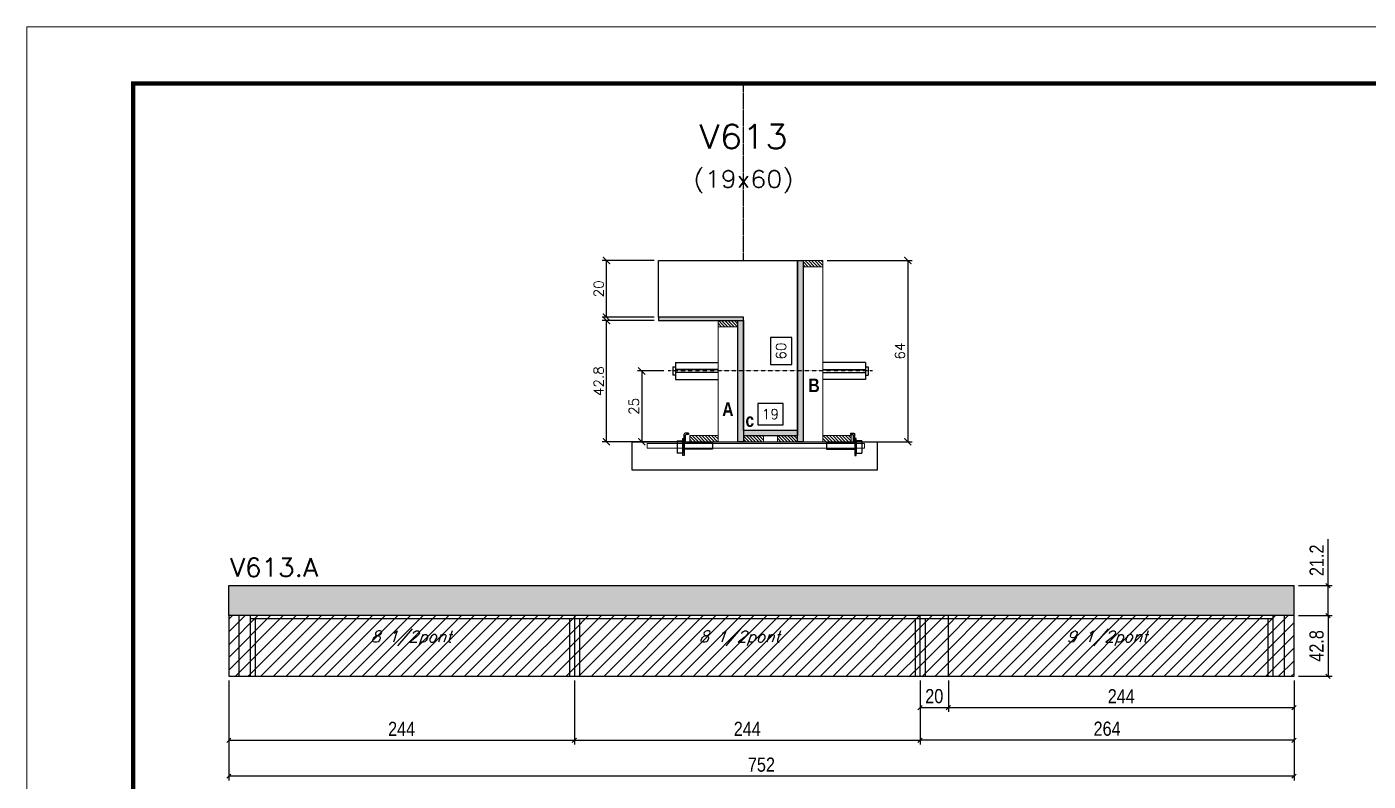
# Model space of a CAD drawing. Extents: x -20960 to -5926, y -2106 to 21915.
# Drawn here: x -10608 to -9662, y 15640 to 16173 of the extents above; entities that cross this region are included whole.
import ezdxf
from ezdxf.enums import TextEntityAlignment as Align

# ---------------------------------------------------------------- set-up
doc = ezdxf.new("R2010")
doc.units = 0
doc.linetypes.add('DASHED', pattern=[0.75, 0.5, -0.25])
doc.linetypes.add('HIDDEN', pattern=[0.375, 0.25, -0.125])
for name, color, linetype in [('barrote', 251, 'Continuous'), ('COTA', 241, 'Continuous'), ('Cota Seção (2x)', 4, 'Continuous'), ('detalhes', 4, 'Continuous'), ('Painéis', 200, 'Continuous'), ('presilha', 1, 'Continuous'), ('Reaproveitamento', 251, 'Continuous'), ('SARR_2.2x7', 40, 'Continuous'), ('SARR_3.5x7', 81, 'Continuous'), ('TENSOR', 3, 'Continuous'), ('texto', 7, 'Continuous'), ('Texto de Titulo', 7, 'Continuous'), ('Texto Qtd Sarr', 242, 'Continuous')]:
    doc.layers.add(name, color=color, linetype=linetype)
for name, color, linetype, lineweight in [('CONCRETO', 251, 'Continuous', 25), ('Folhas', 255, 'Continuous', 9), ('Hachura', 251, 'Continuous', 9), ('Madeira', 126, 'Continuous', 18), ('SARRAFO DE PRESSAO', 251, 'DASHED', 9), ('SCO-___-LAJ', 2, 'Continuous', 0), ('Texto Seção', 7, 'Continuous', 15)]:
    doc.layers.add(name, color=color, linetype=linetype, lineweight=lineweight)
doc.styles.add('COTA TECNICA', font='techl___.ttf', dxfattribs={"height": 10})
doc.styles.add('REGUA-120', font='ROMANS.shx', dxfattribs={"height": 15})
doc.styles.add('Romans', font='romans.shx')
doc.styles.add('TECNICA', font='techb___.ttf', dxfattribs={"height": 10})
doc.dimstyles.new('Cota Seção (2x)', dxfattribs={"dimtxt": 7, "dimasz": 5, "dimexe": 3, "dimexo": 3, "dimgap": 2, "dimtad": 3, "dimdec": 1, "dimlfac": 0.5, "dimzin": 12, "dimdsep": 46, "dimtxsty": 'Romans', "dimblk": 'ARCHTICK', "dimcen": 0, "dimclrd": 4, "dimclre": 4, "dimclrt": 1, "dimadec": 1, "dimazin": 3, "dimtfac": 1, "dimtdec": 1, "dimtmove": 0, "dimatfit": 3, "dimldrblk": 'OBLIQUE', "dimfxl": 1, "dimtolj": 1, "dimtzin": 12, "dimarcsym": 0})
doc.dimstyles.new('Cota Seção interna', dxfattribs={"dimtxt": 7, "dimasz": 6, "dimexe": 0.18, "dimexo": 2, "dimgap": -4, "dimtad": 3, "dimdec": 1, "dimlfac": 0.5, "dimzin": 12, "dimdsep": 46, "dimtxsty": 'Romans', "dimblk": 'ARCHTICK', "dimcen": 0.09, "dimse1": 1, "dimse2": 1, "dimsd1": 1, "dimsd2": 1, "dimclrd": 180, "dimclre": 5, "dimclrt": 1, "dimadec": 0, "dimazin": 3, "dimtfac": 1, "dimtdec": 1, "dimtofl": 0, "dimtmove": 0, "dimatfit": 3, "dimldrblk": 'ARCHTICK', "dimfxl": 1, "dimtolj": 1, "dimtzin": 0, "dimarcsym": 0})
doc.dimstyles.new('PAINEL', dxfattribs={"dimtxt": 10, "dimasz": 3, "dimexe": 3, "dimexo": 3, "dimgap": 3, "dimtad": 1, "dimdec": 1, "dimzin": 12, "dimdsep": 46, "dimtxsty": 'COTA TECNICA', "dimblk1": 'OBLIQUE', "dimblk2": 'OBLIQUE', "dimsah": 1, "dimcen": 0.9, "dimclrd": 4, "dimclre": 4, "dimclrt": 240, "dimadec": 1, "dimazin": 3, "dimtfac": 1, "dimtdec": 1, "dimtmove": 0, "dimatfit": 3, "dimfxl": 1, "dimtolj": 1, "dimtzin": 12, "dimarcsym": 0})
pattern_1 = [(45, (-152925.9765, -17164.6856), (-4.49012806, 4.49012806), [])]

# ---------------------------------------------------------------- blocks, each defined once
blk = doc.blocks.new('9999999999')
at = {"layer": 'Folhas'}
blk.add_lwpolyline([(98138.98, 34190.21), (99623.98, 34190.21), (99623.98, 35240.21), (98138.98, 35240.21)], close=True, dxfattribs=at)
at = {"layer": 'Folhas', "color": 30, "const_width": 3}
blk.add_lwpolyline([(98213.98, 34230.21), (99583.98, 34230.21), (99583.98, 35200.21), (98213.98, 35200.21)], close=True, dxfattribs=at)
blk = doc.blocks.new('_Oblique')
at = {"color": 0, "linetype": 'ByBlock', "lineweight": -2}
blk.add_line((-0.5, -0.5), (0.5, 0.5), dxfattribs=at)
blk = doc.blocks.new('*D622')
at = {"layer": 'COTA', "color": 4, "linetype": 'ByBlock', "lineweight": -2, "transparency": 16777216}
for p, q in [((-10465.93, 15710.95), (-10465.93, 15665.72)), ((-10221.93, 15710.95), (-10221.93, 15665.72)), ((-10465.93, 15668.72), (-10221.93, 15668.72))]:
    blk.add_line(p, q, dxfattribs=at)
at = {"layer": 'Defpoints', "color": 0, "linetype": 'ByBlock', "transparency": 16777216}
for p in [(-10465.93, 15713.95), (-10221.93, 15713.95), (-10221.93, 15668.72)]:
    blk.add_point(p, dxfattribs=at)
at = {"layer": 'COTA', "color": 4, "linetype": 'ByBlock', "lineweight": -2, "transparency": 16777216, "xscale": 3, "yscale": 3, "zscale": 3, "rotation": 180}
blk.add_blockref('_Oblique', (-10465.93, 15668.72), dxfattribs=at)
at = {"layer": 'COTA', "color": 4, "linetype": 'ByBlock', "lineweight": -2, "transparency": 16777216, "xscale": 3, "yscale": 3, "zscale": 3}
blk.add_blockref('_Oblique', (-10221.93, 15668.72), dxfattribs=at)
at = {"layer": 'COTA', "color": 240, "linetype": 'ByBlock', "transparency": 16777216, "insert": (-10343.93, 15676.8), "char_height": 10, "attachment_point": 5, "style": 'COTA TECNICA'}
blk.add_mtext('\\A1;244', dxfattribs=at)
blk = doc.blocks.new('*D623')
at = {"layer": 'COTA', "color": 4, "linetype": 'ByBlock', "lineweight": -2, "transparency": 16777216}
for p, q in [((-10221.93, 15710.95), (-10221.93, 15665.72)), ((-9977.93, 15710.95), (-9977.93, 15665.72)), ((-10221.93, 15668.72), (-9977.93, 15668.72))]:
    blk.add_line(p, q, dxfattribs=at)
at = {"layer": 'Defpoints', "color": 0, "linetype": 'ByBlock', "transparency": 16777216}
for p in [(-10221.93, 15713.95), (-9977.93, 15713.95), (-9977.93, 15668.72)]:
    blk.add_point(p, dxfattribs=at)
at = {"layer": 'COTA', "color": 4, "linetype": 'ByBlock', "lineweight": -2, "transparency": 16777216, "xscale": 3, "yscale": 3, "zscale": 3, "rotation": 180}
blk.add_blockref('_Oblique', (-10221.93, 15668.72), dxfattribs=at)
at = {"layer": 'COTA', "color": 4, "linetype": 'ByBlock', "lineweight": -2, "transparency": 16777216, "xscale": 3, "yscale": 3, "zscale": 3}
blk.add_blockref('_Oblique', (-9977.93, 15668.72), dxfattribs=at)
at = {"layer": 'COTA', "color": 240, "linetype": 'ByBlock', "transparency": 16777216, "insert": (-10099.93, 15676.8), "char_height": 10, "attachment_point": 5, "style": 'COTA TECNICA'}
blk.add_mtext('\\A1;244', dxfattribs=at)
blk = doc.blocks.new('*D624')
at = {"layer": 'COTA', "color": 4, "linetype": 'ByBlock', "lineweight": -2, "transparency": 16777216}
for p, q in [((-9977.93, 15710.95), (-9977.93, 15665.72)), ((-9713.93, 15710.95), (-9713.93, 15665.72)), ((-9713.93, 15668.72), (-9977.93, 15668.72))]:
    blk.add_line(p, q, dxfattribs=at)
at = {"layer": 'Defpoints', "color": 0, "linetype": 'ByBlock', "transparency": 16777216}
for p in [(-9977.93, 15713.95), (-9713.93, 15713.95), (-9977.93, 15668.72)]:
    blk.add_point(p, dxfattribs=at)
at = {"layer": 'COTA', "color": 4, "linetype": 'ByBlock', "lineweight": -2, "transparency": 16777216, "xscale": 3, "yscale": 3, "zscale": 3, "rotation": 180}
blk.add_blockref('_Oblique', (-9977.93, 15668.72), dxfattribs=at)
at = {"layer": 'COTA', "color": 4, "linetype": 'ByBlock', "lineweight": -2, "transparency": 16777216, "xscale": 3, "yscale": 3, "zscale": 3}
blk.add_blockref('_Oblique', (-9713.93, 15668.72), dxfattribs=at)
at = {"layer": 'COTA', "color": 240, "linetype": 'ByBlock', "transparency": 16777216, "insert": (-9845.93, 15676.83), "char_height": 10, "attachment_point": 5, "style": 'COTA TECNICA'}
blk.add_mtext('\\A1;264', dxfattribs=at)
blk = doc.blocks.new('*D625')
at = {"layer": 'COTA', "color": 4, "linetype": 'ByBlock', "lineweight": -2, "transparency": 16777216}
for p, q in [((-9957.93, 15710.95), (-9957.93, 15688.73)), ((-9713.93, 15710.95), (-9713.93, 15688.73)), ((-9713.93, 15691.73), (-9957.93, 15691.73))]:
    blk.add_line(p, q, dxfattribs=at)
at = {"layer": 'Defpoints', "color": 0, "linetype": 'ByBlock', "transparency": 16777216}
for p in [(-9957.93, 15713.95), (-9713.93, 15713.95), (-9957.93, 15691.73)]:
    blk.add_point(p, dxfattribs=at)
at = {"layer": 'COTA', "color": 4, "linetype": 'ByBlock', "lineweight": -2, "transparency": 16777216, "xscale": 3, "yscale": 3, "zscale": 3, "rotation": 180}
blk.add_blockref('_Oblique', (-9957.93, 15691.73), dxfattribs=at)
at = {"layer": 'COTA', "color": 4, "linetype": 'ByBlock', "lineweight": -2, "transparency": 16777216, "xscale": 3, "yscale": 3, "zscale": 3}
blk.add_blockref('_Oblique', (-9713.93, 15691.73), dxfattribs=at)
at = {"layer": 'COTA', "color": 240, "linetype": 'ByBlock', "transparency": 16777216, "insert": (-9835.93, 15699.8), "char_height": 10, "attachment_point": 5, "style": 'COTA TECNICA'}
blk.add_mtext('\\A1;244', dxfattribs=at)
blk = doc.blocks.new('*D626')
at = {"layer": 'COTA', "color": 4, "linetype": 'ByBlock', "lineweight": -2, "transparency": 16777216}
for p, q in [((-9977.93, 15710.95), (-9977.93, 15688.73)), ((-9957.93, 15710.95), (-9957.93, 15688.73)), ((-9957.93, 15691.73), (-9977.93, 15691.73))]:
    blk.add_line(p, q, dxfattribs=at)
at = {"layer": 'Defpoints', "color": 0, "linetype": 'ByBlock', "transparency": 16777216}
for p in [(-9977.93, 15713.95), (-9957.93, 15713.95), (-9977.93, 15691.73)]:
    blk.add_point(p, dxfattribs=at)
at = {"layer": 'COTA', "color": 4, "linetype": 'ByBlock', "lineweight": -2, "transparency": 16777216, "xscale": 3, "yscale": 3, "zscale": 3, "rotation": 180}
blk.add_blockref('_Oblique', (-9977.93, 15691.73), dxfattribs=at)
at = {"layer": 'COTA', "color": 4, "linetype": 'ByBlock', "lineweight": -2, "transparency": 16777216, "xscale": 3, "yscale": 3, "zscale": 3}
blk.add_blockref('_Oblique', (-9957.93, 15691.73), dxfattribs=at)
at = {"layer": 'COTA', "color": 240, "linetype": 'ByBlock', "transparency": 16777216, "insert": (-9967.93, 15699.83), "char_height": 10, "attachment_point": 5, "style": 'COTA TECNICA'}
blk.add_mtext('\\A1;20', dxfattribs=at)
blk = doc.blocks.new('*D637')
at = {"layer": 'COTA', "color": 4, "linetype": 'ByBlock', "lineweight": -2, "transparency": 16777216}
for p, q in [((-9689.94, 15777.95), (-9689.94, 15810.68)), ((-9710.93, 15777.95), (-9686.94, 15777.95)), ((-9689.94, 15756.75), (-9689.94, 15777.95)), ((-9710.93, 15756.75), (-9686.94, 15756.75))]:
    blk.add_line(p, q, dxfattribs=at)
at = {"layer": 'Defpoints', "color": 0, "linetype": 'ByBlock', "transparency": 16777216}
for p in [(-9713.93, 15777.95), (-9713.93, 15756.75), (-9689.94, 15756.75)]:
    blk.add_point(p, dxfattribs=at)
at = {"layer": 'COTA', "color": 4, "linetype": 'ByBlock', "lineweight": -2, "transparency": 16777216, "xscale": 3, "yscale": 3, "zscale": 3}
for p, rotation in [((-9689.94, 15777.95), 90), ((-9689.94, 15756.75), 270)]:
    blk.add_blockref('_Oblique', p, dxfattribs=dict(at, rotation=rotation))
at = {"layer": 'COTA', "color": 240, "linetype": 'ByBlock', "transparency": 16777216, "insert": (-9698, 15795.81), "char_height": 10, "attachment_point": 5, "rotation": 90, "style": 'COTA TECNICA'}
blk.add_mtext('\\A1;21.2', dxfattribs=at)
blk = doc.blocks.new('*D638')
at = {"layer": 'COTA', "color": 4, "linetype": 'ByBlock', "lineweight": -2, "transparency": 16777216}
for p, q in [((-9710.93, 15756.75), (-9686.94, 15756.75)), ((-9689.94, 15756.75), (-9689.94, 15713.95)), ((-9710.93, 15713.95), (-9686.94, 15713.95))]:
    blk.add_line(p, q, dxfattribs=at)
at = {"layer": 'Defpoints', "color": 0, "linetype": 'ByBlock', "transparency": 16777216}
for p in [(-9713.93, 15756.75), (-9713.93, 15713.95), (-9689.94, 15713.95)]:
    blk.add_point(p, dxfattribs=at)
at = {"layer": 'COTA', "color": 4, "linetype": 'ByBlock', "lineweight": -2, "transparency": 16777216, "xscale": 3, "yscale": 3, "zscale": 3}
for p, rotation in [((-9689.94, 15756.75), 90), ((-9689.94, 15713.95), 270)]:
    blk.add_blockref('_Oblique', p, dxfattribs=dict(at, rotation=rotation))
at = {"layer": 'COTA', "color": 240, "linetype": 'ByBlock', "transparency": 16777216, "insert": (-9698.03, 15735.35), "char_height": 10, "attachment_point": 5, "rotation": 90, "style": 'COTA TECNICA'}
blk.add_mtext('\\A1;42.8', dxfattribs=at)
blk = doc.blocks.new('titulo1')
at = {"layer": 'Defpoints', "color": 252, "linetype": 'HIDDEN', "ltscale": 2}
blk.add_line((0, 0), (0, 125), dxfattribs=at)
at = {"layer": 'Defpoints', "style": 'Romans', "oblique": 15}
blk.add_attdef('FOLHA', text='', height=10, dxfattribs=at).set_placement((0, 15.58), align=Align.MIDDLE_CENTER)
at = {"layer": 'Texto Qtd Sarr', "color": 3, "style": 'Romans', "oblique": 15}
for tag, height, p in [('TITULO', 17, (0, 71.45)), ('SEÇÃO', 12, (0, 41.55))]:
    blk.add_attdef(tag, text='', height=height, dxfattribs=at).set_placement(p, align=Align.MIDDLE_CENTER)
blk = doc.blocks.new('_ArchTick')
at = {"color": 0, "linetype": 'ByBlock', "const_width": 0.15}
blk.add_lwpolyline([(-0.5, -0.5), (0.5, 0.5)], dxfattribs=at)
blk = doc.blocks.new('*D639')
at = {"layer": 'COTA', "color": 4, "lineweight": -2, "transparency": 16777216}
for p, q in [((-10165.59, 15965.12), (-10202.31, 15965.12)), ((-10199.31, 15879.52), (-10199.31, 15965.12)), ((-10147.99, 15879.52), (-10202.31, 15879.52))]:
    blk.add_line(p, q, dxfattribs=at)
at = {"layer": 'Defpoints', "color": 0, "transparency": 16777216}
for p in [(-10199.31, 15965.12), (-10162.59, 15965.12), (-10144.99, 15879.52)]:
    blk.add_point(p, dxfattribs=at)
at = {"layer": 'COTA', "color": 4, "lineweight": -2, "transparency": 16777216, "xscale": 5, "yscale": 5, "zscale": 5}
for p, rotation in [((-10199.31, 15965.12), 90), ((-10199.31, 15879.52), 270)]:
    blk.add_blockref('_ArchTick', p, dxfattribs=dict(at, rotation=rotation))
at = {"layer": 'COTA', "color": 1, "transparency": 16777216, "insert": (-10204.81, 15922.32), "char_height": 7, "attachment_point": 5, "rotation": 90, "style": 'Romans'}
blk.add_mtext('\\A1;42.8', dxfattribs=at)
blk = doc.blocks.new('*D640')
at = {"layer": 'COTA', "color": 4, "lineweight": -2, "transparency": 16777216}
for p, q in [((-10165.59, 16007.52), (-10202.31, 16007.52)), ((-10199.31, 15967.52), (-10199.31, 16007.52)), ((-10165.59, 15967.52), (-10202.31, 15967.52))]:
    blk.add_line(p, q, dxfattribs=at)
at = {"layer": 'Defpoints', "color": 0, "transparency": 16777216}
for p in [(-10199.31, 16007.52), (-10162.59, 16007.52), (-10162.59, 15967.52)]:
    blk.add_point(p, dxfattribs=at)
at = {"layer": 'COTA', "color": 4, "lineweight": -2, "transparency": 16777216, "xscale": 5, "yscale": 5, "zscale": 5}
for p, rotation in [((-10199.31, 16007.52), 90), ((-10199.31, 15967.52), 270)]:
    blk.add_blockref('_ArchTick', p, dxfattribs=dict(at, rotation=rotation))
at = {"layer": 'COTA', "color": 1, "transparency": 16777216, "insert": (-10204.81, 15987.52), "char_height": 7, "attachment_point": 5, "rotation": 90, "style": 'Romans'}
blk.add_mtext('\\A1;20', dxfattribs=at)
blk = doc.blocks.new('*D641')
at = {"layer": 'Cota Seção (2x)', "color": 180, "lineweight": -2, "transparency": 16777216}
for p, q in [((-10068.59, 15953.02), (-10083.59, 15953.02)), ((-10083.59, 15953.02), (-10083.59, 15934.02)), ((-10068.59, 15934.02), (-10068.59, 15953.02)), ((-10083.59, 15934.02), (-10068.59, 15934.02))]:
    blk.add_line(p, q, dxfattribs=at)
at = {"layer": 'Defpoints', "color": 0, "transparency": 16777216}
for p in [(-10102.59, 16007.52), (-10064.59, 16007.52), (-10102.59, 15887.52)]:
    blk.add_point(p, dxfattribs=at)
at = {"layer": 'Cota Seção (2x)', "color": 1, "transparency": 16777216, "insert": (-10076.09, 15943.52), "char_height": 7, "attachment_point": 5, "rotation": 90, "style": 'Romans'}
blk.add_mtext('\\A1;60', dxfattribs=at)
blk = doc.blocks.new('PRESILHA METÁLICA 1')
at = {"layer": 'presilha'}
for p, q in [((6, 15.5), (7.5, 15.5)), ((6, -2.5), (6, 15.5)), ((7.5, 10.6), (7.5, 19.9)), ((7.5, 15.5), (7.5, -2.5)), ((12, 21), (8.6, 21)), ((9, 11.6), (9, 18.9)), ((12, 19.5), (9.6, 19.5)), ((12, 21), (12, 19.5)), ((0, 13), (6, 13)), ((0, 13), (0, 0)), ((6, 0), (0, 0)), ((6, 13), (6, 0)), ((37.5, 4.1), (7.5, 4.1)), ((37.5, 11), (9.6, 11)), ((37.5, 11), (37.5, 4.1)), ((7.5, -2.5), (6, -2.5))]:
    blk.add_line(p, q, dxfattribs=at)
for centre, radius, start, end in [((8.6, 19.9), 1.14, 90, 180), ((9.6, 18.9), 0.57, 90, 180), ((9.6, 11.6), 0.57, 180, 270)]:
    blk.add_arc(centre, radius, start, end, dxfattribs=at)
blk = doc.blocks.new('*D642')
at = {"layer": 'Cota Seção (2x)', "color": 180, "lineweight": -2, "transparency": 16777216}
for p, q in [((-10074.59, 15906.52), (-10092.59, 15906.52)), ((-10092.59, 15906.52), (-10092.59, 15891.52)), ((-10074.59, 15891.52), (-10074.59, 15906.52)), ((-10092.59, 15891.52), (-10074.59, 15891.52))]:
    blk.add_line(p, q, dxfattribs=at)
at = {"layer": 'Defpoints', "color": 0, "transparency": 16777216}
for p in [(-10102.59, 15887.52), (-10102.59, 15879.52), (-10064.59, 15879.52)]:
    blk.add_point(p, dxfattribs=at)
at = {"layer": 'Cota Seção (2x)', "color": 1, "transparency": 16777216, "insert": (-10083.59, 15899.02), "char_height": 7, "attachment_point": 5, "style": 'Romans'}
blk.add_mtext('\\A1;19', dxfattribs=at)
blk = doc.blocks.new('*D643')
at = {"layer": 'COTA', "color": 4, "lineweight": -2, "transparency": 16777216}
for p, q in [((-10043.59, 16007.52), (-9983.62, 16007.52)), ((-9986.62, 16007.52), (-9986.62, 15879.52)), ((-10043.59, 15879.52), (-9983.62, 15879.52))]:
    blk.add_line(p, q, dxfattribs=at)
at = {"layer": 'Defpoints', "color": 0, "transparency": 16777216}
for p in [(-10046.59, 16007.52), (-10046.59, 15879.52), (-9986.62, 15879.52)]:
    blk.add_point(p, dxfattribs=at)
at = {"layer": 'COTA', "color": 4, "lineweight": -2, "transparency": 16777216, "xscale": 5, "yscale": 5, "zscale": 5}
for p, rotation in [((-9986.62, 16007.52), 90), ((-9986.62, 15879.52), 270)]:
    blk.add_blockref('_ArchTick', p, dxfattribs=dict(at, rotation=rotation))
at = {"layer": 'COTA', "color": 1, "transparency": 16777216, "insert": (-9992.12, 15943.52), "char_height": 7, "attachment_point": 5, "rotation": 90, "style": 'Romans'}
blk.add_mtext('\\A1;64', dxfattribs=at)
blk = doc.blocks.new('*D644')
at = {"layer": 'COTA', "color": 4, "lineweight": -2, "transparency": 16777216}
for p, q in [((-10158.89, 15929.49), (-10177.45, 15929.49)), ((-10174.45, 15929.49), (-10174.45, 15879.52)), ((-10158.89, 15879.52), (-10177.45, 15879.52))]:
    blk.add_line(p, q, dxfattribs=at)
at = {"layer": 'Defpoints', "color": 0, "transparency": 16777216}
for p in [(-10155.89, 15929.49), (-10174.45, 15879.52), (-10155.89, 15879.52)]:
    blk.add_point(p, dxfattribs=at)
at = {"layer": 'COTA', "color": 4, "lineweight": -2, "transparency": 16777216, "xscale": 5, "yscale": 5, "zscale": 5}
for p, rotation in [((-10174.45, 15929.49), 90), ((-10174.45, 15879.52), 270)]:
    blk.add_blockref('_ArchTick', p, dxfattribs=dict(at, rotation=rotation))
at = {"layer": 'COTA', "color": 1, "transparency": 16777216, "insert": (-10179.95, 15904.5), "char_height": 7, "attachment_point": 5, "rotation": 90, "style": 'Romans'}
blk.add_mtext('\\A1;25', dxfattribs=at)
blk = doc.blocks.new('*D741')
at = {"layer": 'COTA', "color": 4, "lineweight": -2, "ltscale": 25, "transparency": 16777216}
for p, q in [((-10465.93, 15710.95), (-10465.93, 15640.36)), ((-9713.93, 15710.95), (-9713.93, 15640.36)), ((-9713.93, 15643.36), (-10465.93, 15643.36))]:
    blk.add_line(p, q, dxfattribs=at)
at = {"layer": 'Defpoints', "color": 0, "ltscale": 25, "transparency": 16777216}
for p in [(-10465.93, 15713.95), (-9713.93, 15713.95), (-10465.93, 15643.36)]:
    blk.add_point(p, dxfattribs=at)
at = {"layer": 'COTA', "color": 4, "lineweight": -2, "ltscale": 25, "transparency": 16777216, "xscale": 3, "yscale": 3, "zscale": 3, "rotation": 180}
blk.add_blockref('_Oblique', (-10465.93, 15643.36), dxfattribs=at)
at = {"layer": 'COTA', "color": 4, "lineweight": -2, "ltscale": 25, "transparency": 16777216, "xscale": 3, "yscale": 3, "zscale": 3}
blk.add_blockref('_Oblique', (-9713.93, 15643.36), dxfattribs=at)
at = {"layer": 'COTA', "color": 240, "ltscale": 25, "transparency": 16777216, "insert": (-10089.93, 15651.47), "char_height": 10, "attachment_point": 5, "style": 'COTA TECNICA'}
blk.add_mtext('\\A1;752', dxfattribs=at)

msp = doc.modelspace()

# ---------------------------------------------------------------- hatches: boundary and pattern name
at = {"layer": 'COTA', "linetype": 'ByBlock'}
h = msp.add_hatch(dxfattribs=at)
h.set_pattern_fill('AR-CONC', color=256, scale=0.03)
h.set_pattern_definition([(50, (-152925.9765, -17164.6856), (5.46554007, -0.47817257), [0.5715, -6.2865]), (355, (-152925.9765, -17164.6856), (-1.05730264, 5.73170536), [0.4572, -5.02921753]), (100.4514447, (-152925.521, -17164.7255), (4.40823741, 5.25353256), [0.48570026, -5.34270734]), (46.1842, (-152925.9765, -17163.1616), (8.13237123, -1.26126984), [0.85725, -9.42975]), (96.6355576, (-152925.299, -17163.267), (7.12212402, 7.42278374), [0.7285507, -8.01406824]), (351.184151, (-152925.9765, -17163.162), (7.122124, 7.42278374), [0.685799, -7.54379196]), (21, (-152925.2145, -17163.5426), (4.54843174, -3.06795595), [0.5715, -6.2865]), (326, (-152925.2145, -17163.5426), (1.85406085, 5.52563898), [0.4572, -5.0292]), (71.451445, (-152924.8354, -17163.7983), (6.40249258, 2.45768307), [0.48570026, -5.34269813]), (37.5, (-152925.9765, -17164.6856), (0.092658098, 2.536651166), [0, -4.96824, 0, -5.1054, 0, -5.04825]), (7.5, (-152925.9765, -17164.6856), (2.004589875, 3.005417245), [0, -2.91084, 0, -4.85394, 0, -1.92405]), (327.5, (-152927.6757, -17164.6856), (4.067717855, -0.17186232), [0, -1.905, 0, -5.9436, 0, -7.8867]), (317.5, (-152928.4377, -17164.6856), (4.44387544, 0.76279473), [0, -2.4765, 0, -3.94716, 0, -5.6007])])
h.paths.add_polyline_path([(-10465.93, 15777.95), (-10465.93, 15756.75), (-9713.93, 15756.75), (-9713.93, 15777.95)])
at = {"layer": 'Hachura'}
h = msp.add_hatch(color=256, dxfattribs=at)
h.dxf.hatch_style = 1
h.paths.add_polyline_path([(-10064.59, 16007.52), (-10060.59, 16007.52), (-10060.59, 15879.52), (-10064.59, 15879.52)])
h = msp.add_hatch(dxfattribs=at)
h.set_pattern_fill('ANSI31', color=256, scale=0.5, angle=270, style=0)
h.set_pattern_definition([(315, (12747.2291, 7699.8717), (1.12253202, 1.12253202), [])])
h.paths.add_polyline_path([(-10046.59, 16003.12), (-10046.59, 16007.52), (-10060.59, 16007.52), (-10060.59, 16003.12)])
h = msp.add_hatch(color=256, dxfattribs=at)
h.dxf.hatch_style = 1
h.paths.add_polyline_path([(-10102.59, 15965.12), (-10102.59, 15967.52), (-10162.59, 15967.52), (-10162.59, 15965.12)])
h = msp.add_hatch(dxfattribs=at)
h.set_pattern_fill('ANSI31', color=256, scale=0.5, angle=270, style=0)
h.set_pattern_definition([(315, (12807.2291, 7657.4717), (1.12253202, 1.12253202), [])])
h.paths.add_polyline_path([(-10106.59, 15960.72), (-10106.59, 15965.12), (-10120.59, 15965.12), (-10120.59, 15960.72)])
h = msp.add_hatch(color=256, dxfattribs=at)
h.dxf.hatch_style = 1
h.paths.add_polyline_path([(-10106.59, 15965.12), (-10102.59, 15965.12), (-10102.59, 15879.52), (-10106.59, 15879.52)])
h = msp.add_hatch(dxfattribs=at)
h.set_pattern_fill('ANSI31', color=256, scale=0.5, angle=270, style=0)
h.set_pattern_definition([(315, (12807.2291, 7649.8717), (1.12253202, 1.12253202), [])])
h.paths.add_polyline_path([(-10140.59, 15879.52), (-10140.59, 15883.92), (-10120.59, 15883.92), (-10120.59, 15879.52)])
h = msp.add_hatch(color=256, dxfattribs=at)
h.dxf.hatch_style = 1
h.paths.add_polyline_path([(-10064.59, 15883.92), (-10064.59, 15887.52), (-10102.59, 15887.52), (-10102.59, 15883.92)])
h = msp.add_hatch(dxfattribs=at)
h.set_pattern_fill('ANSI31', color=256, scale=0.5, angle=270, style=0)
h.set_pattern_definition([(315, (12816.0291, 7649.8717), (1.12253202, 1.12253202), [])])
h.paths.add_polyline_path([(-10102.59, 15879.52), (-10102.59, 15883.92), (-10088.59, 15883.92), (-10088.59, 15879.52)])
h = msp.add_hatch(dxfattribs=at)
h.set_pattern_fill('ANSI31', color=256, scale=0.5, angle=270, style=0)
h.set_pattern_definition([(315, (12816.0312, 7649.8717), (1.12253202, 1.12253202), [])])
h.paths.add_polyline_path([(-10064.59, 15879.52), (-10064.59, 15883.92), (-10078.59, 15883.92), (-10078.59, 15879.52)])
h = msp.add_hatch(dxfattribs=at)
h.set_pattern_fill('ANSI31', color=256, scale=0.5, angle=270, style=0)
h.set_pattern_definition([(315, (12713.2291, 7649.8717), (1.12253202, 1.12253202), [])])
h.paths.add_polyline_path([(-10046.59, 15879.52), (-10046.59, 15883.92), (-10026.59, 15883.92), (-10026.59, 15879.52)])
at = {"layer": 'Reaproveitamento', "linetype": 'ByBlock'}
h = msp.add_hatch(dxfattribs=at)
h.set_pattern_fill('ANSI31', color=256, scale=2)
h.set_pattern_definition(pattern_1)
h.paths.add_polyline_path([(-10465.93, 15756.75), (-10465.93, 15713.95), (-10221.93, 15713.95), (-10221.93, 15756.75)])
h = msp.add_hatch(dxfattribs=at)
h.set_pattern_fill('ANSI31', color=256, scale=2)
h.set_pattern_definition(pattern_1)
h.paths.add_polyline_path([(-9977.93, 15713.95), (-9977.93, 15756.75), (-10221.93, 15756.75), (-10221.93, 15713.95)])
h = msp.add_hatch(dxfattribs=at)
h.set_pattern_fill('ANSI31', color=256, scale=2)
h.set_pattern_definition(pattern_1)
h.paths.add_polyline_path([(-9957.93, 15756.75), (-9977.93, 15756.75), (-9977.93, 15713.95), (-9957.93, 15713.95)])
h = msp.add_hatch(dxfattribs=at)
h.set_pattern_fill('ANSI31', color=256, scale=2)
h.set_pattern_definition(pattern_1)
h.paths.add_polyline_path([(-9713.93, 15713.95), (-9713.93, 15756.75), (-9957.93, 15756.75), (-9957.93, 15713.95)])

# ---------------------------------------------------------------- linework, layer by layer
at = {"ltscale": 3}
for p, q in [((-10152.59, 15932.49), (-10152.59, 15926.49)), ((-10152.59, 15932.49), (-10150.59, 15932.49)), ((-10150.59, 15926.49), (-10152.59, 15926.49)), ((-10150.59, 15935.49), (-10150.59, 15923.49)), ((-10150.59, 15935.49), (-10120.59, 15935.49)), ((-10120.59, 15930.49), (-10150.59, 15930.49)), ((-10120.59, 15928.49), (-10150.59, 15928.49)), ((-10016.59, 15935.49), (-10046.59, 15935.49)), ((-10046.59, 15930.49), (-10016.59, 15930.49)), ((-10046.59, 15928.49), (-10016.59, 15928.49)), ((-10016.59, 15935.49), (-10016.59, 15923.49)), ((-10016.59, 15932.49), (-10014.59, 15932.49)), ((-10016.59, 15926.49), (-10014.59, 15926.49)), ((-10014.59, 15932.49), (-10014.59, 15926.49)), ((-10150.59, 15923.49), (-10120.59, 15923.49)), ((-10016.59, 15923.49), (-10046.59, 15923.49))]:
    msp.add_line(p, q, dxfattribs=at)
at = {"layer": 'barrote'}
msp.add_lwpolyline([(-10008.23, 15859.52), (-10181.2, 15859.52), (-10181.2, 15879.52), (-10008.23, 15879.52)], close=True, dxfattribs=at)
at = {"layer": 'CONCRETO'}
msp.add_lwpolyline([(-10102.59, 15967.52), (-10162.59, 15967.52), (-10162.59, 16007.52), (-10064.59, 16007.52), (-10064.59, 15883.92), (-10064.59, 15883.92), (-10064.59, 15887.52), (-10102.59, 15887.52)], close=True, dxfattribs=at)
at = {"layer": 'COTA', "linetype": 'ByBlock'}
for p, q in [((-10465.93, 15756.75), (-10465.93, 15777.95)), ((-10465.93, 15777.95), (-9713.93, 15777.95)), ((-9713.93, 15756.75), (-9713.93, 15777.95))]:
    msp.add_line(p, q, dxfattribs=at)
at = {"layer": 'Madeira'}
for points in [[(-10046.59, 16003.12), (-10046.59, 16007.52), (-10060.59, 16007.52), (-10060.59, 16003.12)], [(-10046.59, 16007.52), (-10060.59, 16007.52), (-10060.59, 15879.52), (-10046.59, 15879.52)], [(-10106.59, 15960.72), (-10106.59, 15965.12), (-10120.59, 15965.12), (-10120.59, 15960.72)], [(-10106.59, 15965.12), (-10120.59, 15965.12), (-10120.59, 15879.52), (-10106.59, 15879.52)], [(-10140.59, 15879.52), (-10140.59, 15883.92), (-10120.59, 15883.92), (-10120.59, 15879.52)], [(-10102.59, 15879.52), (-10102.59, 15883.92), (-10088.59, 15883.92), (-10088.59, 15879.52)], [(-10064.59, 15879.52), (-10064.59, 15883.92), (-10078.59, 15883.92), (-10078.59, 15879.52)], [(-10046.59, 15879.52), (-10046.59, 15883.92), (-10026.59, 15883.92), (-10026.59, 15879.52)]]:
    msp.add_lwpolyline(points, close=True, dxfattribs=at)
at = {"layer": 'Painéis', "linetype": 'ByBlock'}
for p, q in [((-10465.93, 15756.75), (-10465.93, 15713.95)), ((-9713.93, 15756.75), (-10465.93, 15756.75)), ((-10221.93, 15756.75), (-10221.93, 15713.95)), ((-9977.93, 15713.95), (-9977.93, 15756.75)), ((-9957.93, 15713.95), (-9957.93, 15756.75)), ((-9713.93, 15713.95), (-9713.93, 15756.75)), ((-10465.93, 15713.95), (-9713.93, 15713.95))]:
    msp.add_line(p, q, dxfattribs=at)
at = {"layer": 'Painéis'}
for points in [[(-10064.59, 16007.52), (-10060.59, 16007.52), (-10060.59, 15879.52), (-10064.59, 15879.52)], [(-10102.59, 15965.12), (-10102.59, 15967.52), (-10162.59, 15967.52), (-10162.59, 15965.12)], [(-10106.59, 15965.12), (-10102.59, 15965.12), (-10102.59, 15879.52), (-10106.59, 15879.52)], [(-10064.59, 15883.92), (-10064.59, 15887.52), (-10102.59, 15887.52), (-10102.59, 15883.92)]]:
    msp.add_lwpolyline(points, close=True, dxfattribs=at)
at = {"layer": 'SARR_2.2x7', "linetype": 'Continuous'}
for p, q in [((-10458.93, 15756.75), (-10458.93, 15713.95)), ((-9720.93, 15756.75), (-9720.93, 15713.95)), ((-10221.93, 15754.55), (-10450.93, 15754.55)), ((-9977.93, 15754.55), (-10221.93, 15754.55)), ((-9728.93, 15754.55), (-9977.93, 15754.55))]:
    msp.add_line(p, q, dxfattribs=at)
at = {"layer": 'SARR_3.5x7'}
for p, q in [((-10450.93, 15756.75), (-10450.93, 15713.95)), ((-9728.93, 15756.75), (-9728.93, 15713.95)), ((-10447.43, 15754.55), (-10447.43, 15713.95)), ((-10225.43, 15754.55), (-10225.43, 15713.95)), ((-10218.43, 15754.55), (-10218.43, 15713.95)), ((-9981.43, 15754.55), (-9981.43, 15713.95)), ((-9974.43, 15754.55), (-9974.43, 15713.95)), ((-9732.43, 15754.55), (-9732.43, 15713.95))]:
    msp.add_line(p, q, dxfattribs=at)
at = {"layer": 'SCO-___-LAJ', "color": 1}
msp.add_lwpolyline([(-10017.23, 15878.18), (-10170.53, 15878.18), (-10170.53, 15874.98), (-10017.23, 15874.98)], close=True, dxfattribs=at)
at = {"layer": 'TENSOR', "linetype": 'HIDDEN', "ltscale": 0.5}
msp.add_line((-10011.59, 15929.49), (-10155.89, 15929.49), dxfattribs=at)

# ---------------------------------------------------------------- block references
at = {"layer": 'presilha', "yscale": 0.6666666666666666, "zscale": 0.6666666666666666}
for p, xscale in [((-10149.46, 15871.55), 0.6666666666666666), ((-10019.01, 15871.55), -0.6666666666666666)]:
    msp.add_blockref('PRESILHA METÁLICA 1', p, dxfattribs=dict(at, xscale=xscale))
at = {"layer": 'SARRAFO DE PRESSAO', "color": 6, "linetype": 'ByBlock'}
msp.add_blockref('9999999999', (-108747.48, -19067.69), dxfattribs=at)
at = {"layer": 'Texto Seção'}
ref = msp.add_blockref('titulo1', (-10102.59, 16007.52), dxfattribs=at)
ref.add_attrib('TITULO', 'V613', dxfattribs={"layer": 'Texto de Titulo', "color": 7, "height": 17, "style": 'Romans', "width": 1.1}).set_placement((-10102.59, 16095.02), align=Align.MIDDLE_CENTER)
ref.add_attrib('SEÇÃO', '(19x60)', dxfattribs={"layer": 'Texto de Titulo', "color": 7, "height": 12, "style": 'Romans', "width": 1.1}).set_placement((-10102.59, 16065.02), align=Align.MIDDLE_CENTER)

# ---------------------------------------------------------------- texts
at = {"layer": 'detalhes', "style": 'TECNICA'}
for s, p in [('B', (-10056.76, 15914.55)), ('A', (-10117.59, 15897.71)), ('c', (-10101.21, 15890.01))]:
    msp.add_text(s, height=9.6, dxfattribs=at).set_placement(p)
at = {"layer": 'texto', "color": 2, "char_height": 8, "attachment_point": 5, "style": 'Romans'}
for s, insert in [('{\\Q19;\\C256;8 1/2pont}', (-10337.21, 15740.64)), ('{\\Q19;\\C256;8 1/2pont}', (-10105.4, 15740.64)), ('{\\Q19;\\C256;9 1/2pont}', (-9845.88, 15740.64))]:
    msp.add_mtext(s, dxfattribs=dict(at, insert=insert))
at = {"layer": 'Texto Seção', "style": 'REGUA-120', "width": 1.05}
msp.add_text('V613.A', height=13, dxfattribs=at).set_placement((-10465.08, 15784.3))

# ---------------------------------------------------------------- dimensions: what is measured, and where the dimension line sits
at = {"layer": 'COTA'}
for base, p1, p2, picture, middle in [((-10199.31, 16007.52), (-10162.59, 15967.52), (-10162.59, 16007.52), '*D640', (-10204.81, 15987.52)), ((-9986.62, 15879.52), (-10046.59, 16007.52), (-10046.59, 15879.52), '*D643', (-9992.12, 15943.52)), ((-10199.31, 15965.12), (-10144.99, 15879.52), (-10162.59, 15965.12), '*D639', (-10204.81, 15922.32)), ((-10174.45, 15879.52), (-10155.89, 15929.49), (-10155.89, 15879.52), '*D644', (-10179.95, 15904.5))]:
    dim = msp.add_linear_dim(base=base, p1=p1, p2=p2, angle=90, dimstyle='Cota Seção (2x)', dxfattribs=at)
    dim.commit()
    dim.dimension.update_dxf_attribs({"geometry": picture, "text_midpoint": middle})
at = {"layer": 'COTA', "linetype": 'ByBlock'}
dim = msp.add_linear_dim(base=(-9689.94, 15756.75), p1=(-9713.93, 15777.95), p2=(-9713.93, 15756.75), angle=90, dimstyle='PAINEL', dxfattribs=at)
dim.commit()
dim.dimension.update_dxf_attribs({"geometry": '*D637', "text_midpoint": (-9689.94, 15795.81), "dimtype": 160})
dim = msp.add_linear_dim(base=(-9689.94, 15713.95), p1=(-9713.93, 15756.75), p2=(-9713.93, 15713.95), angle=90, dimstyle='PAINEL', dxfattribs=at)
dim.commit()
dim.dimension.update_dxf_attribs({"geometry": '*D638', "text_midpoint": (-9698.03, 15735.35)})
for base, p1, p2, picture, middle in [((-10221.93, 15668.72), (-10465.93, 15713.95), (-10221.93, 15713.95), '*D622', (-10343.93, 15676.8)), ((-9977.93, 15668.72), (-10221.93, 15713.95), (-9977.93, 15713.95), '*D623', (-10099.93, 15676.8)), ((-9977.93, 15668.72), (-9713.93, 15713.95), (-9977.93, 15713.95), '*D624', (-9845.93, 15676.83)), ((-9957.93, 15691.73), (-9713.93, 15713.95), (-9957.93, 15713.95), '*D625', (-9835.93, 15699.8))]:
    dim = msp.add_linear_dim(base=base, p1=p1, p2=p2, dimstyle='PAINEL', dxfattribs=at)
    dim.commit()
    dim.dimension.update_dxf_attribs({"geometry": picture, "text_midpoint": middle})
at = {"layer": 'COTA', "ltscale": 25}
dim = msp.add_linear_dim(base=(-10465.93, 15643.36), p1=(-9713.93, 15713.95), p2=(-10465.93, 15713.95), dimstyle='PAINEL', dxfattribs=at)
dim.commit()
dim.dimension.update_dxf_attribs({"geometry": '*D741', "text_midpoint": (-10089.93, 15651.47)})
at = {"layer": 'COTA', "linetype": 'ByBlock'}
dim = msp.add_linear_dim(base=(-9977.93, 15691.73), p1=(-9957.93, 15713.95), p2=(-9977.93, 15713.95), dimstyle='PAINEL', dxfattribs=at)
dim.commit()
dim.dimension.update_dxf_attribs({"geometry": '*D626', "text_midpoint": (-9967.93, 15691.73), "dimtype": 160})
at = {"layer": 'Cota Seção (2x)'}
for base, p1, p2, angle, picture, middle in [((-10064.59, 16007.52), (-10102.59, 15887.52), (-10102.59, 16007.52), 90, '*D641', (-10064.59, 15943.52)), ((-10102.59, 15887.52), (-10064.59, 15879.52), (-10102.59, 15879.52), 180, '*D642', (-10083.59, 15887.52))]:
    dim = msp.add_linear_dim(base=base, p1=p1, p2=p2, angle=angle, dimstyle='Cota Seção interna', dxfattribs=at)
    dim.commit()
    dim.dimension.update_dxf_attribs({"geometry": picture, "text_midpoint": middle, "dimtype": 160})

doc.saveas('drawing.dxf')
